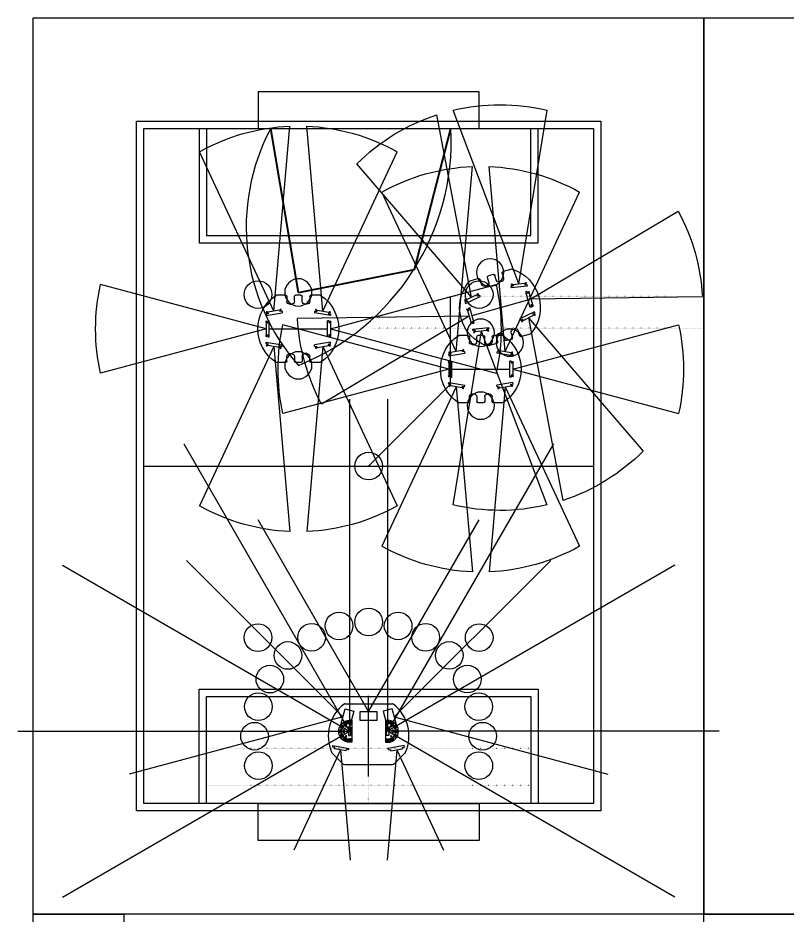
# Model space of a CAD drawing. Header units: millimetres. Extents: x -287 to 5214, y -1967 to 2893.
# Drawn here: x -287 to 1799, y 460 to 2893 of the extents above; entities that cross this region are included whole.
import ezdxf

# ---------------------------------------------------------------- set-up
doc = ezdxf.new("R2010")
doc.units = ezdxf.units.MM
doc.linetypes.add('ACAD_ISO07W100', pattern=[3, 0, -3])
for name, color, linetype in [('内切', 7, 'Continuous'), ('外切', 2, 'Continuous'), ('部件', 22, 'Continuous')]:
    doc.layers.add(name, color=color, linetype=linetype)

# ---------------------------------------------------------------- blocks, each defined once
blk = doc.blocks.new('changdi')
at = {"layer": '部件', "color": 4}
for p, q in [((-3161.4, 2143.1), (-3161.4, 1833.1)), ((-3141.4, 2143.1), (-3141.4, 1853.1)), ((-2261.4, 1853.1), (-2261.4, 2143.1)), ((-2241.4, 1833.1), (-2241.4, 2143.1)), ((-3141.4, 1853.1), (-2261.4, 1853.1)), ((-3161.4, 1833.1), (-2241.4, 1833.1)), ((-3161.4, 313.1), (-3161.4, 623.1)), ((-3161.4, 623.1), (-2241.4, 623.1)), ((-2241.4, 623.1), (-2241.4, 313.1)), ((-3141.4, 313.1), (-3141.4, 603.1)), ((-3141.4, 603.1), (-2261.4, 603.1)), ((-2261.4, 603.1), (-2261.4, 313.1))]:
    blk.add_line(p, q, dxfattribs=at)
at = {"layer": '部件'}
blk.add_line((-3311.4, 1228.1), (-2091.4, 1228.1), dxfattribs=at)
at = {"layer": '部件', "color": 52, "linetype": 'ACAD_ISO07W100'}
for p, q in [((-2701.4, 313.1), (-2701.4, 603.1)), ((-3141.4, 463.1), (-2261.4, 463.1)), ((-3141.4, 363.1), (-2261.4, 363.1))]:
    blk.add_line(p, q, dxfattribs=at)
at = {"layer": '部件'}
for points in [[(-3611.9, 2443.1), (-1791.9, 2443.1), (-1791.9, 13.1), (-3611.9, 13.1)], [(-2401.4, 2243.1), (-3001.4, 2243.1), (-3001.4, 2143.1), (-2401.4, 2143.1)], [(-2401.4, 213.1), (-3001.4, 213.1), (-3001.4, 313.1), (-2401.4, 313.1)]]:
    blk.add_lwpolyline(points, close=True, dxfattribs=at)
at = {"layer": '部件', "color": 3}
for points in [[(-3331.4, 2163.1), (-2071.4, 2163.1), (-2071.4, 293.1), (-3331.4, 293.1)], [(-3311.4, 2143.1), (-2091.4, 2143.1), (-2091.4, 313.1), (-3311.4, 313.1)]]:
    blk.add_lwpolyline(points, close=True, dxfattribs=at)
at = {"layer": '部件'}
for centre in [(-3001.4, 1693.1), (-2401.4, 1693.1), (-2701.4, 1228.1), (-3001.4, 763.1), (-2401.4, 763.1)]:
    blk.add_circle(centre, 37.5, dxfattribs=at)
blk = doc.blocks.new('etet')
at = {"layer": '内切'}
for p, q in [((2124.5, 466), (2118.6, 465)), ((2118.6, 465), (2119.3, 461)), ((2119.3, 461), (2162.6, 468.6)), ((2155.3, 475.5), (2123.8, 470)), ((2123.8, 470), (2124.5, 466)), ((2155.3, 475.5), (2156, 471.6)), ((2161.9, 472.6), (2156, 471.6)), ((2161.9, 472.6), (2162.6, 468.6)), ((2250.4, 472.6), (2249.7, 468.6)), ((2293, 461), (2249.7, 468.6)), ((2250.4, 472.6), (2256.3, 471.6)), ((2257, 475.5), (2256.3, 471.6)), ((2257, 475.5), (2288.5, 470)), ((2288.5, 470), (2287.8, 466)), ((2287.8, 466), (2293.7, 465)), ((2293.7, 465), (2293, 461)), ((2119.3, 408.9), (2119.3, 440.9)), ((2119.3, 440.9), (2123.3, 440.9)), ((2123.3, 440.9), (2123.3, 446.9)), ((2123.3, 446.9), (2127.4, 446.9)), ((2127.4, 446.9), (2127.4, 402.9)), ((2284.9, 446.9), (2284.9, 402.9)), ((2288.9, 446.9), (2284.9, 446.9)), ((2288.9, 440.9), (2288.9, 446.9)), ((2293, 440.9), (2288.9, 440.9)), ((2293, 408.9), (2293, 440.9)), ((2119.3, 408.9), (2123.3, 408.9)), ((2123.3, 402.9), (2123.3, 408.9)), ((2123.3, 402.9), (2127.4, 402.9)), ((2288.9, 402.9), (2284.9, 402.9)), ((2288.9, 402.9), (2288.9, 408.9)), ((2293, 408.9), (2288.9, 408.9)), ((2118.6, 384.8), (2119.3, 388.8)), ((2124.5, 383.8), (2118.6, 384.8)), ((2119.3, 388.8), (2162.6, 381.2)), ((2123.8, 379.8), (2124.5, 383.8)), ((2155.3, 374.3), (2123.8, 379.8)), ((2155.3, 374.3), (2156, 378.3)), ((2161.9, 377.2), (2156, 378.3)), ((2161.9, 377.2), (2162.6, 381.2)), ((2293, 388.8), (2249.7, 381.2)), ((2250.4, 377.2), (2249.7, 381.2)), ((2250.4, 377.2), (2256.3, 378.3)), ((2257, 374.3), (2256.3, 378.3)), ((2257, 374.3), (2288.5, 379.8)), ((2287.8, 383.8), (2293.7, 384.8)), ((2288.5, 379.8), (2287.8, 383.8)), ((2293.7, 384.8), (2293, 388.8))]:
    blk.add_line(p, q, dxfattribs=at)
for centre in [(2120.8, 469.5), (2158.3, 476.1), (2254, 476.1), (2291.5, 469.5), (2119.3, 443.9), (2293, 443.9), (2119.3, 405.9), (2293, 405.9), (2120.8, 380.3), (2158.3, 373.7), (2254, 373.7), (2291.5, 380.3)]:
    blk.add_circle(centre, 1.6, dxfattribs=at)
at = {"layer": '外切'}
for p, q in [((2171.2, 516.3), (2147.1, 516.3)), ((2175.2, 512.3), (2175.2, 499.7)), ((2195.5, 499.7), (2195.5, 512.3)), ((2212.8, 516.3), (2199.5, 516.3)), ((2216.8, 499.7), (2216.8, 512.3)), ((2237.1, 512.3), (2237.1, 499.7)), ((2265.2, 516.3), (2241.1, 516.3)), ((2183.2, 491.7), (2187.5, 491.7)), ((2229.1, 491.7), (2224.8, 491.7)), ((2175.2, 337.5), (2175.2, 350.1)), ((2183.2, 358.1), (2187.5, 358.1)), ((2195.5, 350.1), (2195.5, 337.5)), ((2216.8, 350.1), (2216.8, 337.5)), ((2229.1, 358.1), (2224.8, 358.1)), ((2237.1, 337.5), (2237.1, 350.1)), ((2171.2, 333.5), (2147.1, 333.5)), ((2212.8, 333.5), (2199.5, 333.5)), ((2265.2, 333.5), (2241.1, 333.5))]:
    blk.add_line(p, q, dxfattribs=at)
for centre, radius, start, end in [((2206.1, 424.9), 109.5, 124.0307, 235.9693), ((2147.1, 512.3), 4, 90, 124.0307), ((2171.2, 512.3), 4, 360, 90), ((2199.5, 512.3), 4, 90, 180), ((2212.8, 512.3), 4, 0, 90), ((2241.1, 512.3), 4, 90, 180), ((2265.2, 512.3), 4, 55.9693, 90), ((2206.1, 424.9), 109.5, 304.0307, 55.9693), ((2183.2, 499.7), 8, 180, 270), ((2187.5, 499.7), 8, 270, 360), ((2224.8, 499.7), 8, 180, 270), ((2229.1, 499.7), 8, 270, 0), ((2183.2, 350.1), 8, 90, 179.9998), ((2187.5, 350.1), 8, 359.9998, 90), ((2224.8, 350.1), 8, 90, 179.9998), ((2229.1, 350.1), 8, 359.9998, 90), ((2147.1, 337.5), 4, 235.9693, 270), ((2171.2, 337.5), 4, 270, 359.9998), ((2199.5, 337.5), 4, 179.9998, 270), ((2212.8, 337.5), 4, 270, 359.9998), ((2241.1, 337.5), 4, 179.9998, 270), ((2265.2, 337.5), 4, 270, 304.0307)]:
    blk.add_arc(centre, radius, start, end, dxfattribs=at)
at = {"layer": '部件', "color": 6}
for p, q in [((2139.6, 472.8), (2183.4, 974.4)), ((2272.7, 472.8), (2228.8, 974.4)), ((2139.6, 472.8), (1938, 905.1)), ((2272.7, 472.8), (2474.3, 905.1)), ((2119.3, 424.9), (1669.5, 545.4)), ((2293, 424.9), (2742.8, 545.4)), ((2119.3, 424.9), (1669.5, 304.4)), ((2293, 424.9), (2742.8, 304.4)), ((2139.6, 377), (1938, -55.3)), ((2139.6, 377), (2183.4, -124.6)), ((2272.7, 377), (2228.8, -124.6)), ((2272.7, 377), (2474.3, -55.3))]:
    blk.add_line(p, q, dxfattribs=at)
at = {"layer": '部件'}
blk.add_line((2127.4, 424.9), (2284.9, 424.9), dxfattribs=at)
for centre in [(2206.1, 523.8), (2206.1, 326)]:
    blk.add_circle(centre, 37, dxfattribs=at)
at = {"layer": '部件', "color": 6}
for start, end in [(92.3652, 119.1832), (60.8164, 87.6344), (167.3424, 192.6576), (347.3424, 12.6576), (240.8168, 267.6349), (272.3656, 299.1836)]:
    blk.add_arc((2206.1, 424.9), 550, start, end, dxfattribs=at)
blk = doc.blocks.new('A$C04FB7A0E')
at = {"layer": '部件', "color": 3}
for p, q in [((0, 59.6, 20), (0, 0, 20)), ((0, 59.6, 20), (5.6, 59.6, 20)), ((0, 0, 20), (5.6, 0, 20))]:
    blk.add_line(p, q, dxfattribs=at)
at = {"layer": '部件', "color": 3, "elevation": 20}
for points in [[(1.2, 53.1), (4.7, 53.1), (4.7, 52.1), (1.2, 52.1)], [(4.7, 53.1), (1.7, 53.1), (1.7, 56.1), (4.7, 56.1)], [(4.7, 53.1), (5.2, 53.1), (5.2, 52.1), (4.7, 52.1)], [(5.9, 53.1), (9.4, 53.1), (9.4, 52.1), (5.9, 52.1)], [(9.4, 53.1), (6.4, 53.1), (6.4, 56.1), (9.4, 56.1)], [(9.4, 53.1), (9.9, 53.1), (9.9, 52.1), (9.4, 52.1)], [(13.4, 52.1), (16.5, 50.4), (16, 49.5), (12.9, 51.2)], [(16.5, 50.4), (13.9, 51.9), (15.4, 54.5), (18, 53)], [(16.5, 50.4), (16.9, 50.1), (16.4, 49.2), (16, 49.5)], [(17.5, 49.8), (20.5, 48), (20, 47.1), (17, 48.9)], [(20.5, 48), (18, 49.5), (19.5, 52.1), (22, 50.6)], [(9, 40.8), (9, 18.8), (3, 18.8), (3, 40.8)], [(22, 33.6), (22, 26), (19.4, 26), (19.4, 33.6)], [(20.5, 48), (21, 47.8), (20.5, 46.9), (20, 47.1)], [(23.6, 45.2), (25.3, 42.2), (24.4, 41.7), (22.7, 44.7)], [(25.3, 42.2), (23.8, 44.8), (26.4, 46.3), (27.9, 43.7)], [(25.3, 42.2), (25.6, 41.7), (24.7, 41.2), (24.4, 41.7)], [(25.9, 41.1), (27.7, 38.1), (26.8, 37.6), (25, 40.6)], [(27.7, 38.1), (26.2, 40.7), (28.7, 42.2), (30.2, 39.6)], [(27.7, 38.1), (27.9, 37.7), (27, 37.2), (26.8, 37.6)], [(28.8, 34.2), (28.8, 30.7), (27.8, 30.7), (27.8, 34.2)], [(28.8, 30.7), (28.8, 30.2), (27.8, 30.2), (27.8, 30.7)], [(28.8, 29.5), (28.8, 26), (27.8, 26), (27.8, 29.5)], [(28.8, 26), (28.8, 25.5), (27.8, 25.5), (27.8, 26)], [(28.8, 30.7), (28.8, 33.7), (31.8, 33.7), (31.8, 30.7)], [(28.8, 26), (28.8, 29), (31.8, 29), (31.8, 26)], [(1.7, 6.5), (1.2, 6.5), (1.2, 7.5), (1.7, 7.5)], [(5.2, 6.5), (1.7, 6.5), (1.7, 7.5), (5.2, 7.5)], [(1.7, 6.5), (4.7, 6.5), (4.7, 3.5), (1.7, 3.5)], [(6.4, 6.5), (5.9, 6.5), (5.9, 7.5), (6.4, 7.5)], [(9.9, 6.5), (6.4, 6.5), (6.4, 7.5), (9.9, 7.5)], [(6.4, 6.5), (9.4, 6.5), (9.4, 3.5), (6.4, 3.5)], [(13.9, 7.7), (13.4, 7.5), (12.9, 8.4), (13.4, 8.6)], [(16.9, 9.5), (13.9, 7.7), (13.4, 8.6), (16.4, 10.4)], [(13.9, 7.7), (16.5, 9.2), (18, 6.6), (15.4, 5.1)], [(18, 10.1), (17.5, 9.8), (17, 10.7), (17.5, 11)], [(21, 11.8), (18, 10.1), (17.5, 11), (20.5, 12.7)], [(18, 10.1), (20.5, 11.6), (22, 9), (19.5, 7.5)], [(23.8, 14.8), (23.6, 14.4), (22.7, 14.9), (22.9, 15.3)], [(25.6, 17.9), (23.8, 14.8), (22.9, 15.3), (24.7, 18.4)], [(23.8, 14.8), (25.3, 17.4), (27.9, 15.9), (26.4, 13.3)], [(26.2, 18.9), (25.9, 18.5), (25, 19), (25.3, 19.4)], [(27.9, 21.9), (26.2, 18.9), (25.3, 19.4), (27, 22.4)], [(26.2, 18.9), (27.7, 21.5), (30.2, 20), (28.7, 17.4)]]:
    blk.add_lwpolyline(points, close=True, dxfattribs=at)
at = {"layer": '部件', "color": 3}
for centre, radius in [((2, 50.6, 20), 0.45), ((4.5, 50.6, 20), 0.45), ((6.7, 50.6, 20), 0.45), ((9.2, 50.6, 20), 0.45), ((12.1, 54.6, 20), 1.6), ((12.9, 49.6, 20), 0.45), ((15, 48.4, 20), 0.45), ((2, 38.8, 20), 0.45), ((2, 36.8, 20), 0.45), ((2, 34.8, 20), 0.45), ((2, 32.8, 20), 0.45), ((2, 30.8, 20), 0.45), ((2, 28.8, 20), 0.45), ((2, 26.8, 20), 0.45), ((2, 24.8, 20), 0.45), ((15.4, 43.1, 20), 1.6), ((16.9, 47.3, 20), 0.45), ((19.1, 46, 20), 0.45), ((20.7, 32, 20), 0.45), ((20.7, 29.8, 20), 0.45), ((20.7, 27.6, 20), 0.45), ((21.8, 43.3, 20), 0.45), ((23.1, 41.2, 20), 0.45), ((24.2, 39.2, 20), 0.45), ((25.4, 37.1, 20), 0.45), ((26.4, 33.4, 20), 0.45), ((26.4, 30.9, 20), 0.45), ((26.4, 28.7, 20), 0.45), ((26.4, 26.2, 20), 0.45), ((2, 22.8, 20), 0.45), ((2, 20.8, 20), 0.45), ((2, 9, 20), 0.45), ((4.5, 9, 20), 0.45), ((6.7, 9, 20), 0.45), ((9.2, 9, 20), 0.45), ((12.1, 5, 20), 1.6), ((12.9, 10, 20), 0.45), ((15.4, 16.5, 20), 1.6), ((15, 11.2, 20), 0.45), ((16.9, 12.3, 20), 0.45), ((19.1, 13.6, 20), 0.45), ((21.8, 16.3, 20), 0.45), ((23.1, 18.4, 20), 0.45), ((24.2, 20.4, 20), 0.45), ((25.4, 22.5, 20), 0.45)]:
    blk.add_circle(centre, radius, dxfattribs=at)
for centre, radius, start, end in [((3.2, 56.1, 20), 1.5, 0, 180), ((5.6, 29.8, 20), 29.8, 270, 90), ((7.9, 56.1, 20), 1.5, 0, 180), ((16.7, 53.7, 20), 1.5, 330, 150), ((20.8, 51.4, 20), 1.5, 330, 150), ((27.1, 45, 20), 1.5, 300, 120), ((29.5, 40.9, 20), 1.5, 300, 120), ((31.8, 32.2, 20), 1.5, 270, 90), ((31.8, 27.5, 20), 1.5, 270, 90), ((3.2, 3.5, 20), 1.5, 180, 0), ((7.9, 3.5, 20), 1.5, 180, 0), ((16.7, 5.9, 20), 1.5, 210, 30), ((20.8, 8.2, 20), 1.5, 210, 30), ((27.1, 14.6, 20), 1.5, 240, 60), ((29.5, 18.7, 20), 1.5, 240, 60)]:
    blk.add_arc(centre, radius, start, end, dxfattribs=at)
blk = doc.blocks.new('rr')
at = {"layer": '内切'}
for p, q in [((612.6, 1825.9), (612.6, 925.9)), ((715.4, 1825.9), (715.4, 925.9)), ((162.6, 1705.3), (612.6, 925.9)), ((1165.4, 1705.3), (715.4, 925.9)), ((-166.9, 1375.9), (612.6, 925.9)), ((1494.9, 1375.9), (715.4, 925.9)), ((-287.4, 925.9), (612.6, 925.9)), ((-166.9, 475.9), (612.6, 925.9)), ((1494.9, 475.9), (715.4, 925.9)), ((1615.4, 925.9), (715.4, 925.9)), ((566.6, 883.1), (567.3, 887.1)), ((572.5, 882.1), (566.6, 883.1)), ((567.3, 887.1), (610.7, 879.5)), ((571.8, 878.1), (572.5, 882.1)), ((603.3, 872.5), (571.8, 878.1)), ((603.3, 872.5), (604, 876.5)), ((610, 875.5), (604, 876.5)), ((610, 875.5), (610.7, 879.5)), ((760.7, 887.1), (717.3, 879.5)), ((718, 875.5), (717.3, 879.5)), ((718, 875.5), (724, 876.5)), ((724.7, 872.5), (724, 876.5)), ((724.7, 872.5), (756.2, 878.1)), ((755.5, 882.1), (761.4, 883.1)), ((756.2, 878.1), (755.5, 882.1)), ((761.4, 883.1), (760.7, 887.1))]:
    blk.add_line(p, q, dxfattribs=at)
at = {"layer": '外切'}
for p, q in [((600.1, 1000.6), (727.9, 1000.6)), ((565.3, 866.4), (593.5, 838.2)), ((762.7, 866.4), (734.5, 838.2)), ((599.2, 835.8), (728.8, 835.8))]:
    blk.add_line(p, q, dxfattribs=at)
for centre, radius, start, end in [((664, 912.6), 109.5, 127.2655, 203.5279), ((600.1, 996.6), 4, 90, 127.2655), ((727.9, 996.6), 4, 52.7345, 90), ((664, 912.6), 109.5, 336.4721, 52.7345), ((570.9, 872.1), 8, 203.5279, 225.0006), ((757.1, 872.1), 8, 314.9994, 336.4721), ((599.2, 843.8), 8, 225.0006, 270), ((728.8, 843.8), 8, 270, 314.9994)]:
    blk.add_arc(centre, radius, start, end, dxfattribs=at)
at = {"layer": '部件'}
for p, q in [((664, 979.7), (364, 1499.3)), ((664, 979.7), (964, 1499.3)), ((594.3, 964.8), (170, 1389.1)), ((733.7, 964.8), (1158, 1389.1)), ((664, 803.1), (664, 1022.1)), ((594.3, 964.8), (14.7, 809.5)), ((733.7, 964.8), (1313.3, 809.5)), ((587.6, 875.3), (460.8, 603.4)), ((587.6, 875.3), (613.7, 576.4)), ((740.4, 875.3), (714.3, 576.4)), ((740.4, 875.3), (867.2, 603.4))]:
    blk.add_line(p, q, dxfattribs=at)
at = {"layer": '部件', "color": 4}
for points in [[(588.5, 943.1), (600.1, 986.6), (624.3, 980.1), (612.6, 936.6)], [(641.5, 979.7), (686.5, 979.7), (686.5, 954.7), (641.5, 954.7)], [(739.5, 943.1), (727.9, 986.6), (703.7, 980.1), (715.4, 936.6)]]:
    blk.add_lwpolyline(points, close=True, dxfattribs=at)
at = {"layer": '部件', "color": 0}
for centre in [(583.9, 1211.5), (664, 1222.1), (744.1, 1211.6), (509.2, 1180.6), (818.7, 1180.6), (445.1, 1131.4), (882.8, 1131.5), (396, 1067.3), (932, 1067.4), (365, 992.7), (962.9, 992.7), (354.5, 912.6), (973.5, 912.6), (365.1, 832.5), (963, 832.5)]:
    blk.add_circle(centre, 37.5, dxfattribs=at)
at = {"xscale": -1}
blk.add_blockref('A$C04FB7A0E', (618.2, 896.1, -20), dxfattribs=at)
blk.add_blockref('A$C04FB7A0E', (709.8, 896.1, -20))

msp = doc.modelspace()

# ---------------------------------------------------------------- linework, layer by layer
at = {"layer": '内切', "color": 4, "lineweight": 40}
for p, q in [((473.337, 2148.625), (398.276, 2592.6)), ((788.658, 2210.376), (887.452, 2592.6)), ((473.337, 2148.625), (788.658, 2210.376))]:
    msp.add_line(p, q, dxfattribs=at)
at = {"layer": '外切'}
for p, q in [((886.37, 1900.04), (886.503, 2137.13)), ((664, 1677.6), (886.37, 1900.04))]:
    msp.add_line(p, q, dxfattribs=at)
at = {"layer": '部件', "linetype": 'ACAD_ISO07W100'}
for p, q in [((1573.53, 2137.13), (873.53, 2137.13)), ((1573.53, 2051.43), (673.53, 2051.43))]:
    msp.add_line(p, q, dxfattribs=at)
at = {"layer": '部件', "color": 6}
msp.add_lwpolyline([(-246.47, 462.6), (-0.22, 462.6), (-0.22, 301.17), (-246.47, 301.17)], close=True, dxfattribs=at)
at = {"layer": '部件', "color": 2, "lineweight": 30}
for centre, radius, start, end in [((900.497, 2326.025), 568.585, 152.040966, 221.299487), ((232.562, 2560.623), 655.67, 291.54418, 2.795405)]:
    msp.add_arc(centre, radius, start, end, dxfattribs=at)

# ---------------------------------------------------------------- block references
at = {"layer": '内切', "xscale": -1}
for p, rotation in [((-1218.384, 1917.932), 195.7400150353635), ((-1732.806, 2474.598), 180), ((-1237.864, 2365.251), 180)]:
    msp.add_blockref('etet', p, dxfattribs=dict(at, rotation=rotation))
at = {"layer": '外切'}
msp.add_blockref('rr', (0, 32.739), dxfattribs=at)
at = {"layer": '部件'}
for p in [(3365.407, 449.539), (5185.407, 449.539), (5185.407, -1980.461)]:
    msp.add_blockref('changdi', p, dxfattribs=at)

doc.saveas('drawing.dxf')
